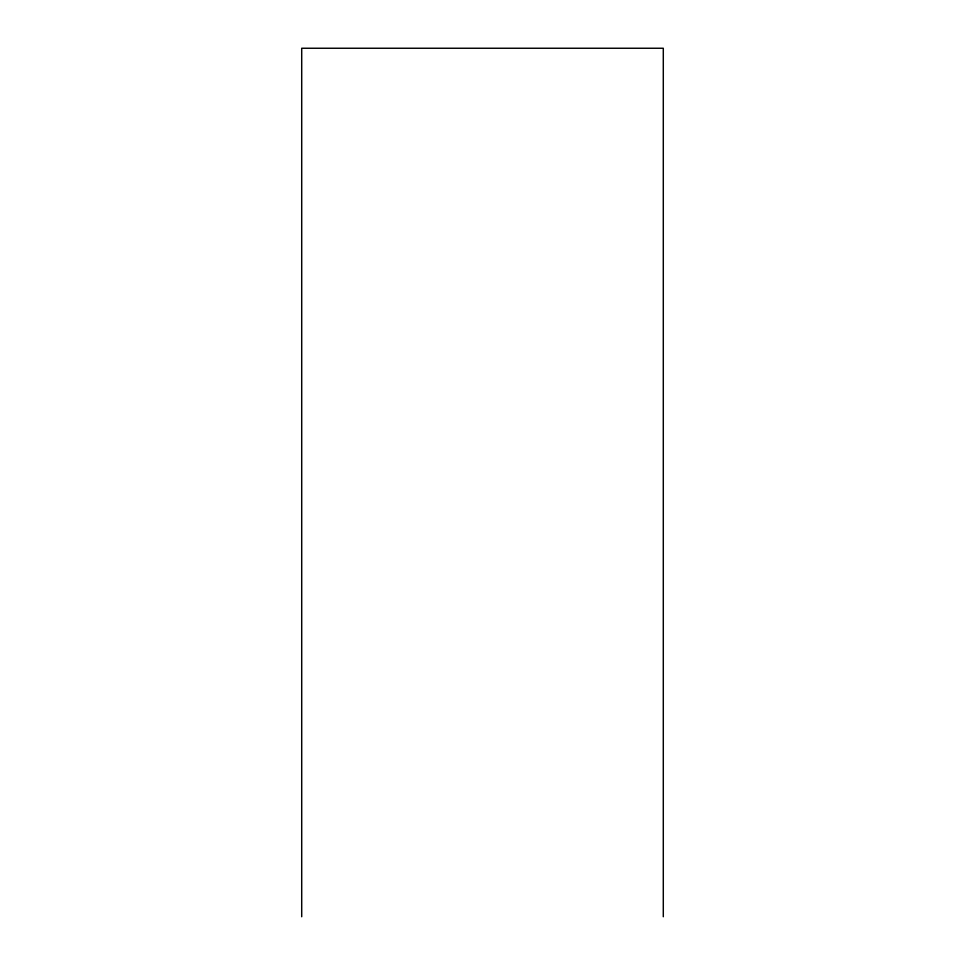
<?xml version="1.0" encoding="UTF-8"?>
<svg xmlns="http://www.w3.org/2000/svg" width="965" height="965" viewBox="0 0 965 965"><rect width="100%" height="100%" fill="white"/><g stroke="black" fill="none" stroke-linecap="round" stroke-linejoin="round"><path stroke-width="1.45" d="M663.293 916.75L663.293 48.25L301.707 48.25L301.707 916.75"/></g></svg>
